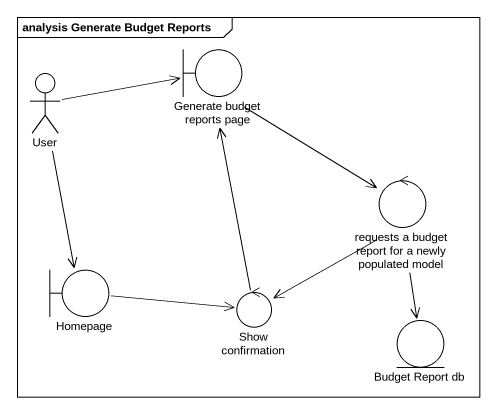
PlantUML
@startuml
mainframe analysis Generate Budget Reports
boundary "Generate budget reports page" as Generate_budget_reports_page
actor User
control "requests a budget report for a newly populated model" as requests_a_budget_report
boundary Homepage
control "Show confirmation" as Show_confirmation
entity "Budget Report db" as Budget_Report_db
Generate_budget_reports_page --> requests_a_budget_report
User -right-> Generate_budget_reports_page
User --> Homepage
requests_a_budget_report --> Show_confirmation
requests_a_budget_report --> Budget_Report_db
Homepage -right-> Show_confirmation
Show_confirmation -up-> Generate_budget_reports_page
@enduml
